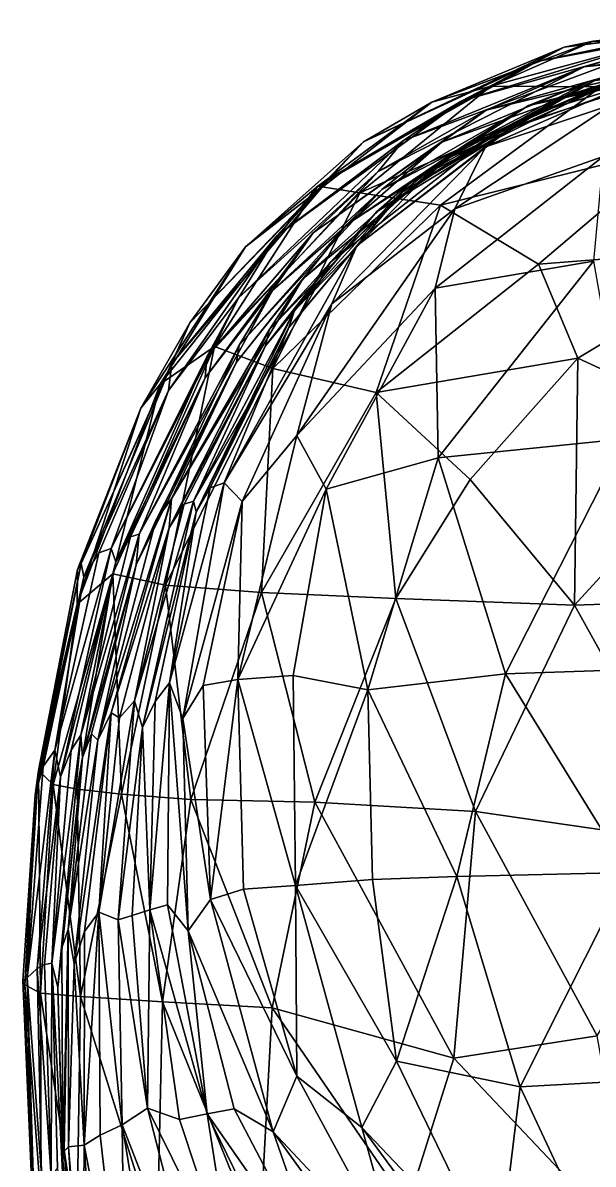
# Model space of a CAD drawing. Extents: x 373697 to 374058, y 6959904 to 6960301.
# Drawn here: x 373918.69 to 373930.93, y 6960202.63 to 6960227.1 of the extents above; entities that cross this region are included whole.
import ezdxf

# ---------------------------------------------------------------- set-up
doc = ezdxf.new("R2010")
doc.units = 0
doc.layers.add('Bht_Fk', color=7, linetype='CONTINUOUS')

msp = doc.modelspace()

# ---------------------------------------------------------------- linework, layer by layer
at = {"layer": 'Bht_Fk'}
for points in [[(373929.722, 6960226.274, 59.878), (373932.793, 6960226.913, 60.772), (373932.562, 6960226.8, 62.388)], [(373930.301, 6960226.58, 58.35), (373932.793, 6960226.913, 60.772), (373929.722, 6960226.274, 59.878)], [(373930.301, 6960226.58, 58.35), (373934.503, 6960227.103, 59.578), (373932.793, 6960226.913, 60.772)], [(373930.922, 6960226.707, 56.806), (373934.503, 6960227.103, 59.578), (373930.301, 6960226.58, 58.35)], [(373934.503, 6960227.103, 59.578), (373930.922, 6960226.707, 56.806), (373936.199, 6960227.005, 58.365)], [(373936.199, 6960227.005, 58.365), (373930.922, 6960226.707, 56.806), (373932.156, 6960226.682, 55.461)], [(373927.466, 6960225.399, 55.837), (373928.73, 6960225.746, 54.17), (373930.922, 6960226.707, 56.806)], [(373930.922, 6960226.707, 56.806), (373930.301, 6960226.58, 58.35), (373927.466, 6960225.399, 55.837)], [(373932.562, 6960226.8, 62.388), (373932.371, 6960226.626, 64.018), (373928.111, 6960225.431, 61.084)], [(373929.722, 6960226.274, 59.878), (373932.562, 6960226.8, 62.388), (373928.111, 6960225.431, 61.084)], [(373932.96, 6960226.447, 69.261), (373928.633, 6960225.229, 66.342), (373934.593, 6960226.679, 68.035)], [(373928.633, 6960225.229, 66.342), (373930.73, 6960226.158, 65.236), (373934.593, 6960226.679, 68.035)], [(373932.156, 6960226.682, 55.461), (373930.922, 6960226.707, 56.806), (373928.73, 6960225.746, 54.17)], [(373932.156, 6960226.682, 55.461), (373928.73, 6960225.746, 54.17), (373931.088, 6960225.734, 53.284)], [(373934.735, 6960226.695, 85.009), (373929.518, 6960225.118, 83.456), (373930.989, 6960225.885, 82.192)], [(373932.832, 6960226.293, 86.145), (373929.518, 6960225.118, 83.456), (373934.735, 6960226.695, 85.009)], [(373930.73, 6960226.158, 65.236), (373936.22, 6960226.746, 66.801), (373934.593, 6960226.679, 68.035)], [(373932.371, 6960226.626, 64.018), (373936.22, 6960226.746, 66.801), (373930.73, 6960226.158, 65.236)], [(373925.999, 6960224.553, 57.088), (373930.301, 6960226.58, 58.35), (373929.722, 6960226.274, 59.878)], [(373930.301, 6960226.58, 58.35), (373925.999, 6960224.553, 57.088), (373927.466, 6960225.399, 55.837)], [(373932.371, 6960226.626, 64.018), (373926.856, 6960224.581, 62.37), (373928.111, 6960225.431, 61.084)], [(373930.73, 6960226.158, 65.236), (373926.856, 6960224.581, 62.37), (373932.371, 6960226.626, 64.018)], [(373932.96, 6960226.447, 69.261), (373927.678, 6960224.544, 67.787), (373928.633, 6960225.229, 66.342)], [(373930.854, 6960225.853, 70.339), (373927.678, 6960224.544, 67.787), (373932.96, 6960226.447, 69.261)], [(373928.867, 6960224.772, 78.178), (373934.142, 6960226.479, 79.758), (373932.015, 6960226.123, 80.729)], [(373928.867, 6960224.772, 78.178), (373930.358, 6960225.543, 76.931), (373934.142, 6960226.479, 79.758)], [(373935.194, 6960226.549, 73.284), (373933.55, 6960226.375, 74.507), (373929.54, 6960225.331, 71.645)], [(373930.854, 6960225.853, 70.339), (373935.194, 6960226.549, 73.284), (373929.54, 6960225.331, 71.645)], [(373935.791, 6960226.545, 78.535), (373930.358, 6960225.543, 76.931), (373931.334, 6960225.854, 75.427)], [(373930.358, 6960225.543, 76.931), (373935.791, 6960226.545, 78.535), (373934.142, 6960226.479, 79.758)], [(373936.833, 6960226.588, 72.056), (373930.854, 6960225.853, 70.339), (373932.96, 6960226.447, 69.261)], [(373930.854, 6960225.853, 70.339), (373936.833, 6960226.588, 72.056), (373935.194, 6960226.549, 73.284)], [(373925.271, 6960223.766, 58.65), (373929.722, 6960226.274, 59.878), (373928.111, 6960225.431, 61.084)], [(373925.999, 6960224.553, 57.088), (373929.722, 6960226.274, 59.878), (373925.271, 6960223.766, 58.65)], [(373928.186, 6960224.497, 72.902), (373933.55, 6960226.375, 74.507), (373931.334, 6960225.854, 75.427)], [(373933.55, 6960226.375, 74.507), (373928.186, 6960224.497, 72.902), (373929.54, 6960225.331, 71.645)], [(373931.318, 6960225.347, 87.392), (373928.616, 6960224.442, 84.888), (373932.832, 6960226.293, 86.145)], [(373932.832, 6960226.293, 86.145), (373928.616, 6960224.442, 84.888), (373929.518, 6960225.118, 83.456)], [(373928.633, 6960225.229, 66.342), (373926.313, 6960223.918, 64.112), (373930.73, 6960226.158, 65.236)], [(373926.856, 6960224.581, 62.37), (373930.73, 6960226.158, 65.236), (373926.313, 6960223.918, 64.112)], [(373930.989, 6960225.885, 82.192), (373927.642, 6960224.123, 79.905), (373932.015, 6960226.123, 80.729)], [(373927.642, 6960224.123, 79.905), (373928.867, 6960224.772, 78.178), (373932.015, 6960226.123, 80.729)], [(373928.73, 6960225.746, 54.17), (373925.019, 6960223.602, 53.679), (373925.918, 6960223.455, 51.911)], [(373927.466, 6960225.399, 55.837), (373925.019, 6960223.602, 53.679), (373928.73, 6960225.746, 54.17)], [(373928.73, 6960225.746, 54.17), (373925.918, 6960223.455, 51.911), (373931.088, 6960225.734, 53.284)], [(373925.918, 6960223.455, 51.911), (373927.654, 6960223.191, 50.864), (373931.088, 6960225.734, 53.284)], [(373926.392, 6960223.527, 69.362), (373930.854, 6960225.853, 70.339), (373929.54, 6960225.331, 71.645)], [(373926.392, 6960223.527, 69.362), (373927.678, 6960224.544, 67.787), (373930.854, 6960225.853, 70.339)], [(373930.989, 6960225.885, 82.192), (373929.518, 6960225.118, 83.456), (373926.829, 6960223.474, 80.966)], [(373926.829, 6960223.474, 80.966), (373927.642, 6960224.123, 79.905), (373930.989, 6960225.885, 82.192)], [(373930.358, 6960225.543, 76.931), (373927.058, 6960223.731, 74.663), (373931.334, 6960225.854, 75.427)], [(373927.058, 6960223.731, 74.663), (373928.186, 6960224.497, 72.902), (373931.334, 6960225.854, 75.427)], [(373927.654, 6960223.191, 50.864), (373932.731, 6960224.458, 52.039), (373931.088, 6960225.734, 53.284)], [(373926.276, 6960223.05, 75.719), (373930.358, 6960225.543, 76.931), (373928.867, 6960224.772, 78.178)], [(373926.276, 6960223.05, 75.719), (373927.058, 6960223.731, 74.663), (373930.358, 6960225.543, 76.931)], [(373927.466, 6960225.399, 55.837), (373925.999, 6960224.553, 57.088), (373923.469, 6960222.302, 54.586)], [(373925.019, 6960223.602, 53.679), (373927.466, 6960225.399, 55.837), (373923.469, 6960222.302, 54.586)], [(373926.856, 6960224.581, 62.37), (373924.14, 6960222.538, 59.862), (373928.111, 6960225.431, 61.084)], [(373924.14, 6960222.538, 59.862), (373925.271, 6960223.766, 58.65), (373928.111, 6960225.431, 61.084)], [(373924.922, 6960222.598, 65.165), (373926.313, 6960223.918, 64.112), (373928.633, 6960225.229, 66.342)], [(373927.678, 6960224.544, 67.787), (373924.922, 6960222.598, 65.165), (373928.633, 6960225.229, 66.342)], [(373928.186, 6960224.497, 72.902), (373925.633, 6960222.77, 70.45), (373929.54, 6960225.331, 71.645)], [(373925.633, 6960222.77, 70.45), (373926.392, 6960223.527, 69.362), (373929.54, 6960225.331, 71.645)], [(373927.955, 6960223.113, 86.341), (373931.318, 6960225.347, 87.392), (373931.142, 6960224.241, 88.991)], [(373928.616, 6960224.442, 84.888), (373931.318, 6960225.347, 87.392), (373927.955, 6960223.113, 86.341)], [(373929.518, 6960225.118, 83.456), (373925.856, 6960222.322, 82.279), (373926.829, 6960223.474, 80.966)], [(373929.518, 6960225.118, 83.456), (373928.616, 6960224.442, 84.888), (373925.856, 6960222.322, 82.279)], [(373928.867, 6960224.772, 78.178), (373927.642, 6960224.123, 79.905), (373925.29, 6960221.971, 77.048)], [(373926.276, 6960223.05, 75.719), (373928.867, 6960224.772, 78.178), (373925.29, 6960221.971, 77.048)], [(373925.999, 6960224.553, 57.088), (373922.276, 6960220.669, 55.554), (373923.469, 6960222.302, 54.586)], [(373925.999, 6960224.553, 57.088), (373925.271, 6960223.766, 58.65), (373922.276, 6960220.669, 55.554)], [(373923.326, 6960221.218, 61.215), (373926.856, 6960224.581, 62.37), (373926.313, 6960223.918, 64.112)], [(373924.14, 6960222.538, 59.862), (373926.856, 6960224.581, 62.37), (373923.326, 6960221.218, 61.215)], [(373927.678, 6960224.544, 67.787), (373924.044, 6960221.366, 66.514), (373924.922, 6960222.598, 65.165)], [(373924.044, 6960221.366, 66.514), (373927.678, 6960224.544, 67.787), (373926.392, 6960223.527, 69.362)], [(373924.696, 6960221.616, 71.789), (373928.186, 6960224.497, 72.902), (373927.058, 6960223.731, 74.663)], [(373925.633, 6960222.77, 70.45), (373928.186, 6960224.497, 72.902), (373924.696, 6960221.616, 71.789)], [(373925.319, 6960221.078, 83.764), (373928.616, 6960224.442, 84.888), (373927.955, 6960223.113, 86.341)], [(373925.319, 6960221.078, 83.764), (373925.856, 6960222.322, 82.279), (373928.616, 6960224.442, 84.888)], [(373927.536, 6960221.417, 87.584), (373931.142, 6960224.241, 88.991), (373930.93, 6960221.992, 90.565)], [(373927.536, 6960221.417, 87.584), (373927.955, 6960223.113, 86.341), (373931.142, 6960224.241, 88.991)], [(373932.731, 6960224.458, 52.039), (373927.654, 6960223.191, 50.864), (373929.756, 6960221.928, 49.89)], [(373929.756, 6960221.928, 49.89), (373934.587, 6960222.307, 51.117), (373932.731, 6960224.458, 52.039)], [(373924.521, 6960220.933, 78.421), (373927.642, 6960224.123, 79.905), (373926.829, 6960223.474, 80.966)], [(373927.642, 6960224.123, 79.905), (373924.521, 6960220.933, 78.421), (373925.29, 6960221.971, 77.048)], [(373921.889, 6960219.803, 57.398), (373925.271, 6960223.766, 58.65), (373924.14, 6960222.538, 59.862)], [(373921.889, 6960219.803, 57.398), (373922.276, 6960220.669, 55.554), (373925.271, 6960223.766, 58.65)], [(373922.641, 6960219.94, 62.652), (373923.326, 6960221.218, 61.215), (373926.313, 6960223.918, 64.112)], [(373924.922, 6960222.598, 65.165), (373922.641, 6960219.94, 62.652), (373926.313, 6960223.918, 64.112)], [(373923.974, 6960220.521, 73.171), (373927.058, 6960223.731, 74.663), (373926.276, 6960223.05, 75.719)], [(373927.058, 6960223.731, 74.663), (373923.974, 6960220.521, 73.171), (373924.696, 6960221.616, 71.789)], [(373925.019, 6960223.602, 53.679), (373921.638, 6960219.355, 52.449), (373922.803, 6960220.163, 51.071)], [(373921.638, 6960219.355, 52.449), (373925.019, 6960223.602, 53.679), (373923.469, 6960222.302, 54.586)], [(373925.918, 6960223.455, 51.911), (373925.019, 6960223.602, 53.679), (373922.803, 6960220.163, 51.071)], [(373926.392, 6960223.527, 69.362), (373923.332, 6960220.195, 67.909), (373924.044, 6960221.366, 66.514)], [(373923.332, 6960220.195, 67.909), (373926.392, 6960223.527, 69.362), (373925.633, 6960222.77, 70.45)], [(373924.057, 6960219.693, 49.515), (373925.918, 6960223.455, 51.911), (373922.803, 6960220.163, 51.071)], [(373927.654, 6960223.191, 50.864), (373925.918, 6960223.455, 51.911), (373924.057, 6960219.693, 49.515)], [(373925.856, 6960222.322, 82.279), (373924.4, 6960220.569, 80.193), (373926.829, 6960223.474, 80.966)], [(373924.4, 6960220.569, 80.193), (373924.521, 6960220.933, 78.421), (373926.829, 6960223.474, 80.966)], [(373923.894, 6960220.175, 74.96), (373926.276, 6960223.05, 75.719), (373925.29, 6960221.971, 77.048)], [(373923.894, 6960220.175, 74.96), (373923.974, 6960220.521, 73.171), (373926.276, 6960223.05, 75.719)], [(373927.654, 6960223.191, 50.864), (373924.057, 6960219.693, 49.515), (373926.274, 6960219.18, 48.682)], [(373927.955, 6960223.113, 86.341), (373927.536, 6960221.417, 87.584), (373924.566, 6960218.256, 85.256)], [(373924.566, 6960218.256, 85.256), (373925.319, 6960221.078, 83.764), (373927.955, 6960223.113, 86.341)], [(373929.756, 6960221.928, 49.89), (373927.654, 6960223.191, 50.864), (373926.274, 6960219.18, 48.682)], [(373923.275, 6960219.827, 69.696), (373925.633, 6960222.77, 70.45), (373924.696, 6960221.616, 71.789)], [(373923.275, 6960219.827, 69.696), (373923.332, 6960220.195, 67.909), (373925.633, 6960222.77, 70.45)], [(373921.817, 6960219.218, 59.108), (373924.14, 6960222.538, 59.862), (373923.326, 6960221.218, 61.215)], [(373921.817, 6960219.218, 59.108), (373921.889, 6960219.803, 57.398), (373924.14, 6960222.538, 59.862)], [(373924.922, 6960222.598, 65.165), (373922.603, 6960219.489, 64.418), (373922.641, 6960219.94, 62.652)], [(373924.044, 6960221.366, 66.514), (373922.603, 6960219.489, 64.418), (373924.922, 6960222.598, 65.165)], [(373922.276, 6960220.669, 55.554), (373921.224, 6960218.841, 53.851), (373923.469, 6960222.302, 54.586)], [(373921.224, 6960218.841, 53.851), (373921.638, 6960219.355, 52.449), (373923.469, 6960222.302, 54.586)], [(373925.856, 6960222.322, 82.279), (373925.319, 6960221.078, 83.764), (373923.009, 6960217.244, 81.366)], [(373924.4, 6960220.569, 80.193), (373925.856, 6960222.322, 82.279), (373923.009, 6960217.244, 81.366)], [(373930.598, 6960219.916, 49.127), (373934.587, 6960222.307, 51.117), (373929.756, 6960221.928, 49.89)], [(373930.598, 6960219.916, 49.127), (373933.96, 6960218.364, 49.379), (373934.587, 6960222.307, 51.117)], [(373924.521, 6960220.933, 78.421), (373922.356, 6960216.849, 76.107), (373925.29, 6960221.971, 77.048)], [(373922.356, 6960216.849, 76.107), (373923.894, 6960220.175, 74.96), (373925.29, 6960221.971, 77.048)], [(373930.598, 6960219.916, 49.127), (373929.756, 6960221.928, 49.89), (373926.274, 6960219.18, 48.682)], [(373930.93, 6960221.992, 90.565), (373927.602, 6960217.776, 89.384), (373927.536, 6960221.417, 87.584)], [(373927.602, 6960217.776, 89.384), (373930.93, 6960221.992, 90.565), (373931.605, 6960218.183, 92.513)], [(373924.696, 6960221.616, 71.789), (373923.974, 6960220.521, 73.171), (373921.882, 6960216.9, 70.892)], [(373923.275, 6960219.827, 69.696), (373924.696, 6960221.616, 71.789), (373921.882, 6960216.9, 70.892)], [(373924.044, 6960221.366, 66.514), (373923.332, 6960220.195, 67.909), (373921.189, 6960216.141, 65.6)], [(373922.603, 6960219.489, 64.418), (373924.044, 6960221.366, 66.514), (373921.189, 6960216.141, 65.6)], [(373925.195, 6960217.108, 86.861), (373924.566, 6960218.256, 85.256), (373927.536, 6960221.417, 87.584)], [(373927.602, 6960217.776, 89.384), (373925.195, 6960217.108, 86.861), (373927.536, 6960221.417, 87.584)], [(373923.326, 6960221.218, 61.215), (373922.641, 6960219.94, 62.652), (373920.584, 6960215.837, 60.331)], [(373920.584, 6960215.837, 60.331), (373921.817, 6960219.218, 59.108), (373923.326, 6960221.218, 61.215)], [(373925.319, 6960221.078, 83.764), (373923.396, 6960216.843, 83.449), (373923.009, 6960217.244, 81.366)], [(373923.396, 6960216.843, 83.449), (373925.319, 6960221.078, 83.764), (373924.566, 6960218.256, 85.256)], [(373922.356, 6960216.849, 76.107), (373924.521, 6960220.933, 78.421), (373922.411, 6960216.623, 78)], [(373924.4, 6960220.569, 80.193), (373922.411, 6960216.623, 78), (373924.521, 6960220.933, 78.421)], [(373922.276, 6960220.669, 55.554), (373919.945, 6960215.515, 55.067), (373921.224, 6960218.841, 53.851)], [(373922.276, 6960220.669, 55.554), (373921.889, 6960219.803, 57.398), (373919.945, 6960215.515, 55.067)], [(373922.709, 6960217.135, 79.617), (373922.411, 6960216.623, 78), (373924.4, 6960220.569, 80.193)], [(373922.709, 6960217.135, 79.617), (373924.4, 6960220.569, 80.193), (373923.009, 6960217.244, 81.366)], [(373923.974, 6960220.521, 73.171), (373921.831, 6960216.279, 72.753), (373921.882, 6960216.9, 70.892)], [(373921.831, 6960216.279, 72.753), (373923.974, 6960220.521, 73.171), (373923.894, 6960220.175, 74.96)], [(373921.638, 6960219.355, 52.449), (373920.622, 6960215.293, 50.301), (373922.803, 6960220.163, 51.071)], [(373921.751, 6960215.05, 48.844), (373922.803, 6960220.163, 51.071), (373920.622, 6960215.293, 50.301)], [(373923.332, 6960220.195, 67.909), (373921.121, 6960215.482, 67.617), (373921.189, 6960216.141, 65.6)], [(373921.121, 6960215.482, 67.617), (373923.332, 6960220.195, 67.909), (373923.275, 6960219.827, 69.696)], [(373921.751, 6960215.05, 48.844), (373924.057, 6960219.693, 49.515), (373922.803, 6960220.163, 51.071)], [(373922.15, 6960216.785, 74.371), (373921.831, 6960216.279, 72.753), (373923.894, 6960220.175, 74.96)], [(373922.15, 6960216.785, 74.371), (373923.894, 6960220.175, 74.96), (373922.356, 6960216.849, 76.107)], [(373920.584, 6960215.837, 60.331), (373922.641, 6960219.94, 62.652), (373920.688, 6960215.546, 62.259)], [(373922.603, 6960219.489, 64.418), (373920.688, 6960215.546, 62.259), (373922.641, 6960219.94, 62.652)], [(373921.546, 6960216.436, 69.111), (373921.121, 6960215.482, 67.617), (373923.275, 6960219.827, 69.696)], [(373921.546, 6960216.436, 69.111), (373923.275, 6960219.827, 69.696), (373921.882, 6960216.9, 70.892)], [(373930.598, 6960219.916, 49.127), (373926.274, 6960219.18, 48.682), (373928.285, 6960217.312, 48.091)], [(373930.524, 6960214.621, 47.921), (373930.598, 6960219.916, 49.127), (373928.285, 6960217.312, 48.091)], [(373930.524, 6960214.621, 47.921), (373933.96, 6960218.364, 49.379), (373930.598, 6960219.916, 49.127)], [(373919.945, 6960215.515, 55.067), (373921.889, 6960219.803, 57.398), (373919.999, 6960215.224, 56.96)], [(373919.999, 6960215.224, 56.96), (373921.889, 6960219.803, 57.398), (373921.817, 6960219.218, 59.108)], [(373923.814, 6960214.89, 47.915), (373924.057, 6960219.693, 49.515), (373921.751, 6960215.05, 48.844)], [(373924.057, 6960219.693, 49.515), (373923.814, 6960214.89, 47.915), (373926.274, 6960219.18, 48.682)], [(373921.638, 6960219.355, 52.449), (373919.856, 6960214.639, 51.88), (373920.622, 6960215.293, 50.301)], [(373921.224, 6960218.841, 53.851), (373919.856, 6960214.639, 51.88), (373921.638, 6960219.355, 52.449)], [(373922.603, 6960219.489, 64.418), (373921.001, 6960216.086, 63.869), (373920.688, 6960215.546, 62.259)], [(373921.001, 6960216.086, 63.869), (373922.603, 6960219.489, 64.418), (373921.189, 6960216.141, 65.6)], [(373920.324, 6960215.738, 58.588), (373919.999, 6960215.224, 56.96), (373921.817, 6960219.218, 59.108)], [(373920.324, 6960215.738, 58.588), (373921.817, 6960219.218, 59.108), (373920.584, 6960215.837, 60.331)], [(373923.814, 6960214.89, 47.915), (373926.69, 6960214.759, 47.561), (373926.274, 6960219.18, 48.682)], [(373926.69, 6960214.759, 47.561), (373928.285, 6960217.312, 48.091), (373926.274, 6960219.18, 48.682)], [(373921.224, 6960218.841, 53.851), (373919.866, 6960215.387, 53.37), (373919.856, 6960214.639, 51.88)], [(373919.945, 6960215.515, 55.067), (373919.866, 6960215.387, 53.37), (373921.224, 6960218.841, 53.851)], [(373930.524, 6960214.621, 47.921), (373936.61, 6960214.826, 49.502), (373933.96, 6960218.364, 49.379)], [(373923.302, 6960213.025, 84.752), (373924.566, 6960218.256, 85.256), (373925.195, 6960217.108, 86.861)], [(373923.302, 6960213.025, 84.752), (373923.396, 6960216.843, 83.449), (373924.566, 6960218.256, 85.256)], [(373929.046, 6960213.147, 91.498), (373927.602, 6960217.776, 89.384), (373931.605, 6960218.183, 92.513)], [(373929.046, 6960213.147, 91.498), (373931.605, 6960218.183, 92.513), (373933.254, 6960213.287, 94.438)], [(373926.095, 6960212.801, 88.8), (373925.195, 6960217.108, 86.861), (373927.602, 6960217.776, 89.384)], [(373926.095, 6960212.801, 88.8), (373927.602, 6960217.776, 89.384), (373929.046, 6960213.147, 91.498)], [(373922.124, 6960212.189, 81.206), (373921.837, 6960212.952, 79.176), (373923.009, 6960217.244, 81.366)], [(373921.837, 6960212.952, 79.176), (373922.709, 6960217.135, 79.617), (373923.009, 6960217.244, 81.366)], [(373921.837, 6960212.952, 79.176), (373922.411, 6960216.623, 78), (373922.709, 6960217.135, 79.617)], [(373923.396, 6960216.843, 83.449), (373922.124, 6960212.189, 81.206), (373923.009, 6960217.244, 81.366)], [(373930.524, 6960214.621, 47.921), (373928.285, 6960217.312, 48.091), (373926.69, 6960214.759, 47.561)], [(373920.589, 6960212.314, 70.344), (373920.3, 6960211.724, 68.515), (373921.882, 6960216.9, 70.892)], [(373920.3, 6960211.724, 68.515), (373921.546, 6960216.436, 69.111), (373921.882, 6960216.9, 70.892)], [(373921.831, 6960216.279, 72.753), (373920.589, 6960212.314, 70.344), (373921.882, 6960216.9, 70.892)], [(373924.487, 6960213.113, 86.789), (373923.302, 6960213.025, 84.752), (373925.195, 6960217.108, 86.861)], [(373924.487, 6960213.113, 86.789), (373925.195, 6960217.108, 86.861), (373926.095, 6960212.801, 88.8)], [(373921.258, 6960211.998, 75.834), (373921.085, 6960212.565, 73.878), (373922.356, 6960216.849, 76.107)], [(373921.085, 6960212.565, 73.878), (373922.15, 6960216.785, 74.371), (373922.356, 6960216.849, 76.107)], [(373921.085, 6960212.565, 73.878), (373921.831, 6960216.279, 72.753), (373922.15, 6960216.785, 74.371)], [(373922.356, 6960216.849, 76.107), (373922.411, 6960216.623, 78), (373921.258, 6960211.998, 75.834)], [(373922.558, 6960212.899, 82.846), (373922.124, 6960212.189, 81.206), (373923.396, 6960216.843, 83.449)], [(373922.558, 6960212.899, 82.846), (373923.396, 6960216.843, 83.449), (373923.302, 6960213.025, 84.752)], [(373920.3, 6960211.724, 68.515), (373921.121, 6960215.482, 67.617), (373921.546, 6960216.436, 69.111)], [(373921.533, 6960212.555, 77.466), (373921.258, 6960211.998, 75.834), (373922.411, 6960216.623, 78)], [(373921.533, 6960212.555, 77.466), (373922.411, 6960216.623, 78), (373921.837, 6960212.952, 79.176)], [(373920.766, 6960212.207, 72.16), (373920.589, 6960212.314, 70.344), (373921.831, 6960216.279, 72.753)], [(373920.766, 6960212.207, 72.16), (373921.831, 6960216.279, 72.753), (373921.085, 6960212.565, 73.878)], [(373919.975, 6960211.352, 65.282), (373919.938, 6960211.829, 63.394), (373921.189, 6960216.141, 65.6)], [(373919.938, 6960211.829, 63.394), (373921.001, 6960216.086, 63.869), (373921.189, 6960216.141, 65.6)], [(373919.938, 6960211.829, 63.394), (373920.688, 6960215.546, 62.259), (373921.001, 6960216.086, 63.869)], [(373921.121, 6960215.482, 67.617), (373919.975, 6960211.352, 65.282), (373921.189, 6960216.141, 65.6)], [(373919.499, 6960210.939, 60.077), (373919.375, 6960211.511, 58.134), (373920.584, 6960215.837, 60.331)], [(373919.375, 6960211.511, 58.134), (373920.324, 6960215.738, 58.588), (373920.584, 6960215.837, 60.331)], [(373919.375, 6960211.511, 58.134), (373919.999, 6960215.224, 56.96), (373920.324, 6960215.738, 58.588)], [(373920.584, 6960215.837, 60.331), (373920.688, 6960215.546, 62.259), (373919.499, 6960210.939, 60.077)], [(373919.031, 6960211.075, 52.994), (373919.945, 6960215.515, 55.067), (373918.953, 6960210.55, 54.837)], [(373919.999, 6960215.224, 56.96), (373918.953, 6960210.55, 54.837), (373919.945, 6960215.515, 55.067)], [(373919.945, 6960215.515, 55.067), (373919.031, 6960211.075, 52.994), (373919.866, 6960215.387, 53.37)], [(373919.728, 6960211.507, 61.69), (373919.499, 6960210.939, 60.077), (373920.688, 6960215.546, 62.259)], [(373919.728, 6960211.507, 61.69), (373920.688, 6960215.546, 62.259), (373919.938, 6960211.829, 63.394)], [(373920.167, 6960211.858, 66.902), (373919.975, 6960211.352, 65.282), (373921.121, 6960215.482, 67.617)], [(373920.167, 6960211.858, 66.902), (373921.121, 6960215.482, 67.617), (373920.3, 6960211.724, 68.515)], [(373919.999, 6960215.224, 56.96), (373919.129, 6960211.157, 56.432), (373918.953, 6960210.55, 54.837)], [(373919.031, 6960211.075, 52.994), (373919.856, 6960214.639, 51.88), (373919.866, 6960215.387, 53.37)], [(373919.375, 6960211.511, 58.134), (373919.129, 6960211.157, 56.432), (373919.999, 6960215.224, 56.96)], [(373919.856, 6960214.639, 51.88), (373919.345, 6960210.772, 51.027), (373920.622, 6960215.293, 50.301)], [(373919.854, 6960210.673, 49.857), (373920.622, 6960215.293, 50.301), (373919.345, 6960210.772, 51.027)], [(373919.854, 6960210.673, 49.857), (373920.808, 6960210.566, 48.771), (373920.622, 6960215.293, 50.301)], [(373920.808, 6960210.566, 48.771), (373921.751, 6960215.05, 48.844), (373920.622, 6960215.293, 50.301)], [(373921.751, 6960215.05, 48.844), (373920.808, 6960210.566, 48.771), (373922.294, 6960210.456, 47.889)], [(373923.814, 6960214.89, 47.915), (373921.751, 6960215.05, 48.844), (373922.294, 6960210.456, 47.889)], [(373923.814, 6960214.89, 47.915), (373922.294, 6960210.456, 47.889), (373924.958, 6960210.397, 47.396)], [(373926.69, 6960214.759, 47.561), (373923.814, 6960214.89, 47.915), (373924.958, 6960210.397, 47.396)], [(373924.958, 6960210.397, 47.396), (373928.402, 6960210.195, 47.448), (373926.69, 6960214.759, 47.561)], [(373930.524, 6960214.621, 47.921), (373926.69, 6960214.759, 47.561), (373928.402, 6960210.195, 47.448)], [(373930.524, 6960214.621, 47.921), (373933.384, 6960209.475, 48.47), (373936.61, 6960214.826, 49.502)], [(373919.031, 6960211.075, 52.994), (373919.345, 6960210.772, 51.027), (373919.856, 6960214.639, 51.88)], [(373928.402, 6960210.195, 47.448), (373933.384, 6960209.475, 48.47), (373930.524, 6960214.621, 47.921)], [(373931.678, 6960208.888, 93.561), (373929.046, 6960213.147, 91.498), (373933.254, 6960213.287, 94.438)], [(373922.716, 6960208.311, 82.738), (373922.558, 6960212.899, 82.846), (373923.302, 6960213.025, 84.752)], [(373923.422, 6960208.531, 84.67), (373922.716, 6960208.311, 82.738), (373923.302, 6960213.025, 84.752)], [(373924.543, 6960208.609, 86.69), (373923.302, 6960213.025, 84.752), (373924.487, 6960213.113, 86.789)], [(373924.543, 6960208.609, 86.69), (373923.422, 6960208.531, 84.67), (373923.302, 6960213.025, 84.752)], [(373924.543, 6960208.609, 86.69), (373924.487, 6960213.113, 86.789), (373926.095, 6960212.801, 88.8)], [(373929.046, 6960213.147, 91.498), (373928.001, 6960208.804, 90.67), (373926.095, 6960212.801, 88.8)], [(373931.678, 6960208.888, 93.561), (373928.001, 6960208.804, 90.67), (373929.046, 6960213.147, 91.498)], [(373921.533, 6960212.555, 77.466), (373921.837, 6960212.952, 79.176), (373921.416, 6960208.088, 77.293)], [(373921.837, 6960212.952, 79.176), (373921.793, 6960208.194, 79.117), (373921.416, 6960208.088, 77.293)], [(373922.239, 6960207.635, 80.677), (373921.793, 6960208.194, 79.117), (373921.837, 6960212.952, 79.176)], [(373922.124, 6960212.189, 81.206), (373922.239, 6960207.635, 80.677), (373921.837, 6960212.952, 79.176)], [(373922.716, 6960208.311, 82.738), (373922.124, 6960212.189, 81.206), (373922.558, 6960212.899, 82.846)], [(373926.193, 6960208.735, 88.854), (373924.543, 6960208.609, 86.69), (373926.095, 6960212.801, 88.8)], [(373926.095, 6960212.801, 88.8), (373928.001, 6960208.804, 90.67), (373926.193, 6960208.735, 88.854)], [(373920.738, 6960207.875, 74.079), (373920.325, 6960208.038, 71.832), (373921.085, 6960212.565, 73.878)], [(373920.325, 6960208.038, 71.832), (373920.766, 6960212.207, 72.16), (373921.085, 6960212.565, 73.878)], [(373921.085, 6960212.565, 73.878), (373921.258, 6960211.998, 75.834), (373920.738, 6960207.875, 74.079)], [(373921.258, 6960211.998, 75.834), (373921.533, 6960212.555, 77.466), (373921.416, 6960208.088, 77.293)], [(373920.017, 6960207.622, 70.131), (373919.791, 6960206.927, 68.537), (373920.589, 6960212.314, 70.344)], [(373920.3, 6960211.724, 68.515), (373920.589, 6960212.314, 70.344), (373919.791, 6960206.927, 68.537)], [(373920.017, 6960207.622, 70.131), (373920.589, 6960212.314, 70.344), (373920.325, 6960208.038, 71.832)], [(373920.325, 6960208.038, 71.832), (373920.589, 6960212.314, 70.344), (373920.766, 6960212.207, 72.16)], [(373921.039, 6960207.966, 75.51), (373920.738, 6960207.875, 74.079), (373921.258, 6960211.998, 75.834)], [(373921.039, 6960207.966, 75.51), (373921.258, 6960211.998, 75.834), (373921.416, 6960208.088, 77.293)], [(373922.124, 6960212.189, 81.206), (373922.716, 6960208.311, 82.738), (373922.239, 6960207.635, 80.677)], [(373919.938, 6960211.829, 63.394), (373919.313, 6960206.947, 61.317), (373919.728, 6960211.507, 61.69)], [(373919.441, 6960206.422, 63.377), (373919.313, 6960206.947, 61.317), (373919.938, 6960211.829, 63.394)], [(373919.938, 6960211.829, 63.394), (373919.975, 6960211.352, 65.282), (373919.441, 6960206.422, 63.377)], [(373919.664, 6960207.667, 66.576), (373920.167, 6960211.858, 66.902), (373920.3, 6960211.724, 68.515)], [(373919.975, 6960211.352, 65.282), (373920.167, 6960211.858, 66.902), (373919.664, 6960207.667, 66.576)], [(373919.375, 6960211.511, 58.134), (373918.782, 6960206.63, 56.105), (373919.129, 6960211.157, 56.432)], [(373919.375, 6960211.511, 58.134), (373919.001, 6960206.827, 58.327), (373918.782, 6960206.63, 56.105)], [(373919.499, 6960210.939, 60.077), (373919.001, 6960206.827, 58.327), (373919.375, 6960211.511, 58.134)], [(373919.313, 6960206.947, 61.317), (373919.499, 6960210.939, 60.077), (373919.728, 6960211.507, 61.69)], [(373919.791, 6960206.927, 68.537), (373919.664, 6960207.667, 66.576), (373920.3, 6960211.724, 68.515)], [(373919.529, 6960207.271, 64.905), (373919.441, 6960206.422, 63.377), (373919.975, 6960211.352, 65.282)], [(373919.529, 6960207.271, 64.905), (373919.975, 6960211.352, 65.282), (373919.664, 6960207.667, 66.576)], [(373918.953, 6960210.55, 54.837), (373918.735, 6960206.477, 53.22), (373919.031, 6960211.075, 52.994)], [(373918.735, 6960206.477, 53.22), (373919.073, 6960206.3, 51.512), (373919.031, 6960211.075, 52.994)], [(373918.782, 6960206.63, 56.105), (373918.953, 6960210.55, 54.837), (373919.129, 6960211.157, 56.432)], [(373919.031, 6960211.075, 52.994), (373919.073, 6960206.3, 51.512), (373919.345, 6960210.772, 51.027)], [(373919.154, 6960206.919, 59.711), (373919.001, 6960206.827, 58.327), (373919.499, 6960210.939, 60.077)], [(373919.926, 6960206.227, 49.775), (373919.345, 6960210.772, 51.027), (373919.073, 6960206.3, 51.512)], [(373919.154, 6960206.919, 59.711), (373919.499, 6960210.939, 60.077), (373919.313, 6960206.947, 61.317)], [(373919.345, 6960210.772, 51.027), (373919.926, 6960206.227, 49.775), (373919.854, 6960210.673, 49.857)], [(373918.691, 6960206.568, 54.492), (373918.953, 6960210.55, 54.837), (373918.782, 6960206.63, 56.105)], [(373918.691, 6960206.568, 54.492), (373918.735, 6960206.477, 53.22), (373918.953, 6960210.55, 54.837)], [(373919.926, 6960206.227, 49.775), (373920.808, 6960210.566, 48.771), (373919.854, 6960210.673, 49.857)], [(373919.926, 6960206.227, 49.775), (373921.688, 6960206.114, 48.419), (373920.808, 6960210.566, 48.771)], [(373921.688, 6960206.114, 48.419), (373922.294, 6960210.456, 47.889), (373920.808, 6960210.566, 48.771)], [(373924.041, 6960205.987, 47.762), (373922.294, 6960210.456, 47.889), (373921.688, 6960206.114, 48.419)], [(373924.041, 6960205.987, 47.762), (373924.958, 6960210.397, 47.396), (373922.294, 6960210.456, 47.889)], [(373924.041, 6960205.987, 47.762), (373927.938, 6960204.906, 47.904), (373924.958, 6960210.397, 47.396)], [(373927.938, 6960204.906, 47.904), (373928.402, 6960210.195, 47.448), (373924.958, 6960210.397, 47.396)], [(373927.938, 6960204.906, 47.904), (373931.012, 6960205.383, 48.315), (373928.402, 6960210.195, 47.448)], [(373933.384, 6960209.475, 48.47), (373928.402, 6960210.195, 47.448), (373931.012, 6960205.383, 48.315)], [(373926.193, 6960208.735, 88.854), (373928.001, 6960208.804, 90.67), (373926.704, 6960204.84, 88.617)], [(373929.358, 6960204.291, 91.318), (373926.704, 6960204.84, 88.617), (373928.001, 6960208.804, 90.67)], [(373928.001, 6960208.804, 90.67), (373931.678, 6960208.888, 93.561), (373929.358, 6960204.291, 91.318)], [(373929.358, 6960204.291, 91.318), (373931.678, 6960208.888, 93.561), (373933.371, 6960204.517, 94.405)], [(373924.568, 6960204.523, 85.148), (373923.422, 6960208.531, 84.67), (373924.543, 6960208.609, 86.69)], [(373926.704, 6960204.84, 88.617), (373924.543, 6960208.609, 86.69), (373926.193, 6960208.735, 88.854)], [(373926.704, 6960204.84, 88.617), (373925.961, 6960203.419, 86.954), (373924.543, 6960208.609, 86.69)], [(373925.961, 6960203.419, 86.954), (373924.568, 6960204.523, 85.148), (373924.543, 6960208.609, 86.69)], [(373924.568, 6960204.523, 85.148), (373922.716, 6960208.311, 82.738), (373923.422, 6960208.531, 84.67)], [(373921.367, 6960203.835, 75.432), (373921.039, 6960207.966, 75.51), (373921.416, 6960208.088, 77.293)], [(373922.05, 6960203.596, 77.377), (373921.367, 6960203.835, 75.432), (373921.416, 6960208.088, 77.293)], [(373921.793, 6960208.194, 79.117), (373922.644, 6960203.716, 79.24), (373921.416, 6960208.088, 77.293)], [(373922.644, 6960203.716, 79.24), (373922.05, 6960203.596, 77.377), (373921.416, 6960208.088, 77.293)], [(373922.644, 6960203.716, 79.24), (373921.793, 6960208.194, 79.117), (373922.239, 6960207.635, 80.677)], [(373922.716, 6960208.311, 82.738), (373924.062, 6960203.329, 82.921), (373922.239, 6960207.635, 80.677)], [(373924.062, 6960203.329, 82.921), (373922.716, 6960208.311, 82.738), (373924.568, 6960204.523, 85.148)], [(373920.325, 6960208.038, 71.832), (373920.011, 6960203.039, 70.147), (373920.017, 6960207.622, 70.131)], [(373920.351, 6960203.26, 71.804), (373920.011, 6960203.039, 70.147), (373920.325, 6960208.038, 71.832)], [(373920.821, 6960203.481, 73.489), (373920.351, 6960203.26, 71.804), (373920.325, 6960208.038, 71.832)], [(373920.738, 6960207.875, 74.079), (373920.821, 6960203.481, 73.489), (373920.325, 6960208.038, 71.832)], [(373921.367, 6960203.835, 75.432), (373920.738, 6960207.875, 74.079), (373921.039, 6960207.966, 75.51)], [(373920.738, 6960207.875, 74.079), (373921.367, 6960203.835, 75.432), (373920.821, 6960203.481, 73.489)], [(373919.549, 6960202.712, 64.936), (373919.529, 6960207.271, 64.905), (373919.664, 6960207.667, 66.576)], [(373919.58, 6960202.913, 66.496), (373919.549, 6960202.712, 64.936), (373919.664, 6960207.667, 66.576)], [(373919.675, 6960203.004, 67.83), (373919.58, 6960202.913, 66.496), (373919.664, 6960207.667, 66.576)], [(373919.664, 6960207.667, 66.576), (373919.791, 6960206.927, 68.537), (373919.675, 6960203.004, 67.83)], [(373920.017, 6960207.622, 70.131), (373920.011, 6960203.039, 70.147), (373919.791, 6960206.927, 68.537)], [(373924.062, 6960203.329, 82.921), (373923.223, 6960203.82, 81.103), (373922.239, 6960207.635, 80.677)], [(373923.223, 6960203.82, 81.103), (373922.644, 6960203.716, 79.24), (373922.239, 6960207.635, 80.677)], [(373919.549, 6960202.712, 64.936), (373919.441, 6960206.422, 63.377), (373919.529, 6960207.271, 64.905)], [(373919.301, 6960202.366, 59.566), (373919.001, 6960206.827, 58.327), (373919.154, 6960206.919, 59.711)], [(373919.301, 6960202.366, 59.566), (373919.154, 6960206.919, 59.711), (373919.313, 6960206.947, 61.317)], [(373919.436, 6960202.558, 61.368), (373919.301, 6960202.366, 59.566), (373919.313, 6960206.947, 61.317)], [(373919.313, 6960206.947, 61.317), (373919.441, 6960206.422, 63.377), (373919.561, 6960202.039, 62.889)], [(373919.561, 6960202.039, 62.889), (373919.436, 6960202.558, 61.368), (373919.313, 6960206.947, 61.317)], [(373920.011, 6960203.039, 70.147), (373919.675, 6960203.004, 67.83), (373919.791, 6960206.927, 68.537)], [(373918.782, 6960206.63, 56.105), (373918.89, 6960201.99, 54.522), (373918.691, 6960206.568, 54.492)], [(373919.001, 6960206.827, 58.327), (373919.095, 6960202.412, 57.752), (373918.782, 6960206.63, 56.105)], [(373919.095, 6960202.412, 57.752), (373918.92, 6960202.208, 56.134), (373918.782, 6960206.63, 56.105)], [(373918.92, 6960202.208, 56.134), (373918.89, 6960201.99, 54.522), (373918.782, 6960206.63, 56.105)], [(373919.301, 6960202.366, 59.566), (373919.095, 6960202.412, 57.752), (373919.001, 6960206.827, 58.327)], [(373918.89, 6960201.99, 54.522), (373918.735, 6960206.477, 53.22), (373918.691, 6960206.568, 54.492)], [(373919.084, 6960201.809, 52.787), (373918.735, 6960206.477, 53.22), (373918.89, 6960201.99, 54.522)], [(373919.073, 6960206.3, 51.512), (373918.735, 6960206.477, 53.22), (373919.084, 6960201.809, 52.787)], [(373919.549, 6960202.712, 64.936), (373919.561, 6960202.039, 62.889), (373919.441, 6960206.422, 63.377)], [(373919.853, 6960201.133, 51.097), (373919.073, 6960206.3, 51.512), (373919.084, 6960201.809, 52.787)], [(373919.926, 6960206.227, 49.775), (373919.073, 6960206.3, 51.512), (373919.853, 6960201.133, 51.097)], [(373919.926, 6960206.227, 49.775), (373919.853, 6960201.133, 51.097), (373921.573, 6960200.992, 49.62)], [(373919.926, 6960206.227, 49.775), (373921.573, 6960200.992, 49.62), (373921.688, 6960206.114, 48.419)], [(373921.573, 6960200.992, 49.62), (373923.765, 6960200.97, 48.845), (373921.688, 6960206.114, 48.419)], [(373923.765, 6960200.97, 48.845), (373924.041, 6960205.987, 47.762), (373921.688, 6960206.114, 48.419)], [(373923.765, 6960200.97, 48.845), (373926.942, 6960201.755, 48.496), (373924.041, 6960205.987, 47.762)], [(373926.942, 6960201.755, 48.496), (373927.938, 6960204.906, 47.904), (373924.041, 6960205.987, 47.762)], [(373931.841, 6960200.783, 49.477), (373931.012, 6960205.383, 48.315), (373927.938, 6960204.906, 47.904)], [(373926.942, 6960201.755, 48.496), (373931.841, 6960200.783, 49.477), (373927.938, 6960204.906, 47.904)], [(373928.877, 6960200.358, 89.072), (373925.961, 6960203.419, 86.954), (373926.704, 6960204.84, 88.617)], [(373928.877, 6960200.358, 89.072), (373926.704, 6960204.84, 88.617), (373929.358, 6960204.291, 91.318)], [(373926.795, 6960200.413, 85.548), (373924.062, 6960203.329, 82.921), (373924.568, 6960204.523, 85.148)], [(373926.795, 6960200.413, 85.548), (373924.568, 6960204.523, 85.148), (373925.961, 6960203.419, 86.954)], [(373933.371, 6960204.517, 94.405), (373931.687, 6960199.311, 91.798), (373929.358, 6960204.291, 91.318)], [(373931.687, 6960199.311, 91.798), (373928.877, 6960200.358, 89.072), (373929.358, 6960204.291, 91.318)], [(373920.821, 6960203.481, 73.489), (373921.367, 6960203.835, 75.432), (373922.694, 6960198.669, 75.717)], [(373923.21, 6960200.101, 77.616), (373921.367, 6960203.835, 75.432), (373922.05, 6960203.596, 77.377)], [(373922.694, 6960198.669, 75.717), (373921.367, 6960203.835, 75.432), (373923.21, 6960200.101, 77.616)], [(373922.644, 6960203.716, 79.24), (373923.21, 6960200.101, 77.616), (373922.05, 6960203.596, 77.377)], [(373925.215, 6960200.027, 81.573), (373922.644, 6960203.716, 79.24), (373923.223, 6960203.82, 81.103)], [(373925.056, 6960198.775, 79.8), (373922.644, 6960203.716, 79.24), (373925.215, 6960200.027, 81.573)], [(373923.21, 6960200.101, 77.616), (373922.644, 6960203.716, 79.24), (373925.056, 6960198.775, 79.8)], [(373925.215, 6960200.027, 81.573), (373923.223, 6960203.82, 81.103), (373924.062, 6960203.329, 82.921)], [(373920.886, 6960198.529, 71.875), (373920.351, 6960203.26, 71.804), (373920.821, 6960203.481, 73.489)], [(373922.694, 6960198.669, 75.717), (373921.581, 6960198.888, 73.732), (373920.821, 6960203.481, 73.489)], [(373921.581, 6960198.888, 73.732), (373920.886, 6960198.529, 71.875), (373920.821, 6960203.481, 73.489)], [(373928.877, 6960200.358, 89.072), (373929.478, 6960198.657, 87.846), (373925.961, 6960203.419, 86.954)], [(373929.478, 6960198.657, 87.846), (373926.795, 6960200.413, 85.548), (373925.961, 6960203.419, 86.954)], [(373920.011, 6960203.039, 70.147), (373920.351, 6960203.26, 71.804), (373920.886, 6960198.529, 71.875)], [(373924.062, 6960203.329, 82.921), (373926.795, 6960200.413, 85.548), (373927.381, 6960198.751, 83.879)], [(373924.062, 6960203.329, 82.921), (373927.381, 6960198.751, 83.879), (373925.215, 6960200.027, 81.573)], [(373919.973, 6960198.301, 66.463), (373919.58, 6960202.913, 66.496), (373919.675, 6960203.004, 67.83)], [(373919.978, 6960199.189, 68.404), (373919.675, 6960203.004, 67.83), (373920.011, 6960203.039, 70.147)], [(373919.973, 6960198.301, 66.463), (373919.675, 6960203.004, 67.83), (373919.978, 6960199.189, 68.404)], [(373920.292, 6960198.666, 69.972), (373919.978, 6960199.189, 68.404), (373920.011, 6960203.039, 70.147)], [(373920.292, 6960198.666, 69.972), (373920.011, 6960203.039, 70.147), (373920.886, 6960198.529, 71.875)], [(373919.549, 6960202.712, 64.936), (373919.58, 6960202.913, 66.496), (373919.973, 6960198.301, 66.463)], [(373919.549, 6960202.712, 64.936), (373920.06, 6960198.283, 64.402), (373919.561, 6960202.039, 62.889)], [(373920.06, 6960198.283, 64.402), (373919.549, 6960202.712, 64.936), (373919.973, 6960198.301, 66.463)]]:
    msp.add_3dface(points, dxfattribs=at)

doc.saveas('drawing.dxf')
